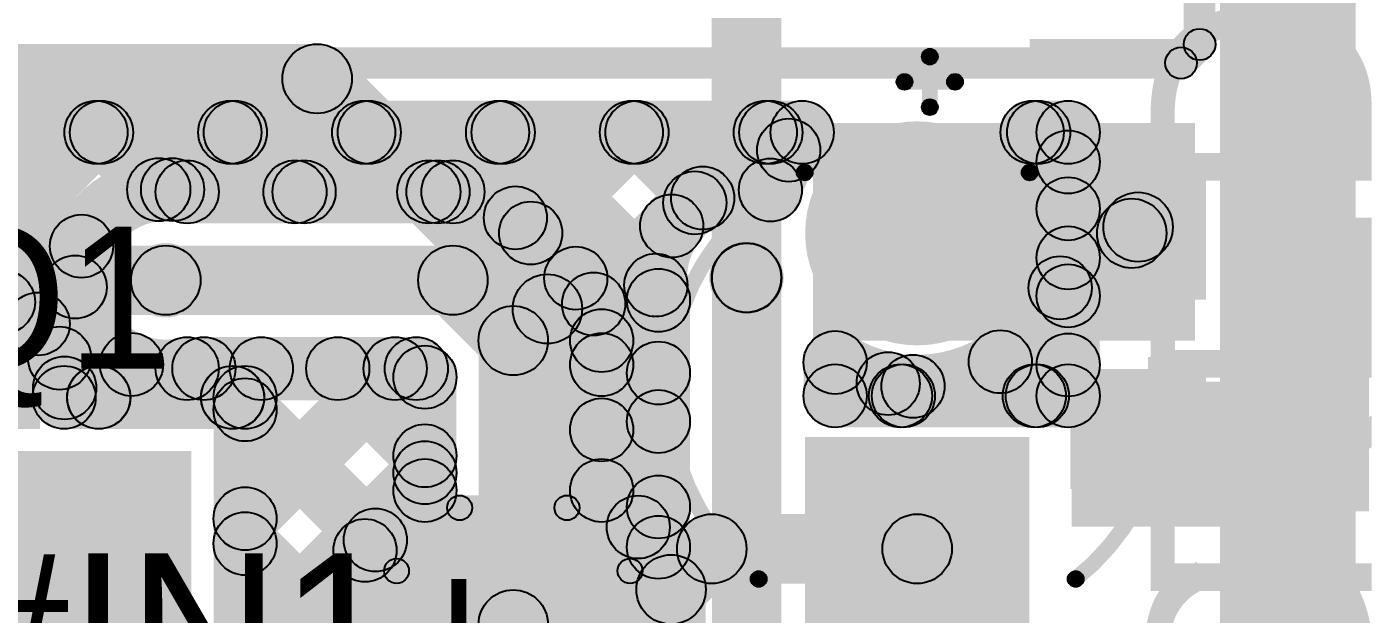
# Model space of a CAD drawing. Header units: millimetres. Extents: x 1.65 to 3.65, y 2.62 to 4.07.
# Drawn here: x 3.2229 to 3.6492, y 3.5163 to 3.7024 of the extents above; entities that cross this region are included whole.
import ezdxf

# ---------------------------------------------------------------- set-up
doc = ezdxf.new("R2010")
doc.units = ezdxf.units.MM
doc.header["$MEASUREMENT"] = 0
for name, color, linetype in [('BottomLayer', 5, 'Continuous'), ('BottomPaste', 16, 'Continuous'), ('BottomSolder', 6, 'Continuous'), ('PadHoleLayer', 156, 'Continuous'), ('TopLayer', 1, 'Continuous'), ('TopOverlay', 2, 'Continuous'), ('TopPaste', 8, 'Continuous'), ('TopSolder', 216, 'Continuous'), ('ViaHoleLayer', 16, 'Continuous')]:
    doc.layers.add(name, color=color, linetype=linetype)

# ---------------------------------------------------------------- blocks, each defined once
blk = doc.blocks.new('RES_0603_B_20')
at = {"layer": 'BottomLayer'}
for points in [[(-0.045, -0.0175), (-0.045, 0.0175), (-0.015, 0.0175), (-0.015, -0.0175)], [(0.015, -0.0175), (0.015, 0.0175), (0.045, 0.0175), (0.045, -0.0175)]]:
    blk.add_hatch(color=5, dxfattribs=at).paths.add_polyline_path(points)
at = {"layer": 'BottomPaste'}
for points in [[(-0.045, -0.0175), (-0.045, 0.0175), (-0.015, 0.0175), (-0.015, -0.0175)], [(0.015, -0.0175), (0.015, 0.0175), (0.045, 0.0175), (0.045, -0.0175)]]:
    blk.add_hatch(color=16, dxfattribs=at).paths.add_polyline_path(points)
at = {"layer": 'BottomSolder'}
for points in [[(-0.049, -0.0215), (-0.049, 0.0215), (-0.011, 0.0215), (-0.011, -0.0215)], [(0.011, -0.0215), (0.011, 0.0215), (0.049, 0.0215), (0.049, -0.0215)]]:
    blk.add_hatch(color=6, dxfattribs=at).paths.add_polyline_path(points)
blk = doc.blocks.new('T_______H____LED_27')
at = {"layer": 'BottomLayer'}
blk.add_hatch(color=5, dxfattribs=at).paths.add_polyline_path([(-0.0815, 0.0315), (-0.0185, 0.0315), (-0.0185, -0.0315), (-0.0815, -0.0315)])
h = blk.add_hatch(color=5, dxfattribs=at)
edge = h.paths.add_edge_path()
edge.add_arc((0.05, 0), 0.0315, 0, 360)
at = {"layer": 'BottomSolder'}
blk.add_hatch(color=6, dxfattribs=at).paths.add_polyline_path([(-0.0855, 0.0355), (-0.0145, 0.0355), (-0.0145, -0.0355), (-0.0855, -0.0355)])
h = blk.add_hatch(color=6, dxfattribs=at)
edge = h.paths.add_edge_path()
edge.add_arc((0.05, 0), 0.0355, 0, 360)
at = {"layer": 'PadHoleLayer'}
h = blk.add_hatch(color=156, dxfattribs=at)
edge = h.paths.add_edge_path()
edge.add_arc((-0.05, 0), 0.01772, 0, 360)
h = blk.add_hatch(color=156, dxfattribs=at)
edge = h.paths.add_edge_path()
edge.add_arc((0.05, 0), 0.01772, 0, 360)
at = {"layer": 'TopLayer'}
blk.add_hatch(color=1, dxfattribs=at).paths.add_polyline_path([(-0.0815, 0.0315), (-0.0185, 0.0315), (-0.0185, -0.0315), (-0.0815, -0.0315)])
h = blk.add_hatch(color=1, dxfattribs=at)
edge = h.paths.add_edge_path()
edge.add_arc((0.05, 0), 0.0315, 0, 360)
at = {"layer": 'TopOverlay'}
h = blk.add_hatch(color=2, dxfattribs=at)
edge = h.paths.add_edge_path()
edge.add_arc((-0.05954, 0.05023), 0.0025, 0, 360)
h = blk.add_hatch(color=2, dxfattribs=at)
edge = h.paths.add_edge_path()
edge.add_arc((0.06927, 0.03565), 0.0025, 0, 360)
h = blk.add_hatch(color=2, dxfattribs=at)
edge = h.paths.add_edge_path()
edge.add_arc((0.098, 0.004), 0.0025, 0, 360)
for points in [[(0.0955, 0.004), (0.1005, 0.004), (0.1005, -0.012), (0.0955, -0.012)], [(-0.106, -0.0065), (-0.106, -0.0015), (-0.09, -0.0015), (-0.09, -0.0065)], [(0.09, -0.0065), (0.09, -0.0015), (0.106, -0.0015), (0.106, -0.0065)]]:
    blk.add_hatch(color=2, dxfattribs=at).paths.add_polyline_path(points)
h = blk.add_hatch(color=2, dxfattribs=at)
edge = h.paths.add_edge_path()
edge.add_arc((-0.106, -0.004), 0.0025, 0, 360)
h = blk.add_hatch(color=2, dxfattribs=at)
edge = h.paths.add_edge_path()
edge.add_arc((-0.09, -0.004), 0.0025, 0, 360)
h = blk.add_hatch(color=2, dxfattribs=at)
edge = h.paths.add_edge_path()
edge.add_arc((0.09, -0.004), 0.0025, 0, 360)
h = blk.add_hatch(color=2, dxfattribs=at)
edge = h.paths.add_edge_path()
edge.add_arc((0.106, -0.004), 0.0025, 0, 360)
h = blk.add_hatch(color=2, dxfattribs=at)
edge = h.paths.add_edge_path()
edge.add_arc((0.098, -0.012), 0.0025, 0, 360)
h = blk.add_hatch(color=2, dxfattribs=at)
edge = h.paths.add_edge_path()
edge.add_arc((0.06927, -0.03565), 0.0025, 0, 360)
h = blk.add_hatch(color=2, dxfattribs=at)
edge = h.paths.add_edge_path()
edge.add_arc((-0.05954, -0.05023), 0.0025, 0, 360)
at = {"layer": 'TopSolder'}
blk.add_hatch(color=216, dxfattribs=at).paths.add_polyline_path([(-0.0855, 0.0355), (-0.0145, 0.0355), (-0.0145, -0.0355), (-0.0855, -0.0355)])
h = blk.add_hatch(color=216, dxfattribs=at)
edge = h.paths.add_edge_path()
edge.add_arc((0.05, 0), 0.0355, 0, 360)
at = {"layer": 'TopOverlay', "const_width": 0.005}
for points in [[(-0.05954, 0.05023, -0.552963), (0.06927, 0.03565)], [(0.06927, -0.03565, -0.552963), (-0.05954, -0.05023)]]:
    blk.add_lwpolyline(points, format="xyb", dxfattribs=at)
at = {"layer": 'TopOverlay'}
for centre in [(-0.05954, 0.05023), (0.06927, 0.03565), (0.098, 0.004), (-0.106, -0.004), (-0.09, -0.004), (0.09, -0.004), (0.106, -0.004), (0.098, -0.012), (0.06927, -0.03565), (-0.05954, -0.05023)]:
    blk.add_circle(centre, 0.0025, dxfattribs=at)
blk = doc.blocks.new('TEST_POINT_55')
at = {"layer": 'TopLayer'}
blk.add_hatch(color=1, dxfattribs=at).paths.add_polyline_path([(0.015, 0.03), (-0.015, 0.03), (-0.03, 0.015), (-0.03, -0.015), (-0.015, -0.03), (0.015, -0.03), (0.03, -0.015), (0.03, 0.015)])
at = {"layer": 'TopOverlay'}
for points in [[(-0.03422, 0.01422), (-0.03978, 0.01978), (-0.01978, 0.03978), (-0.01422, 0.03422)], [(0.017, 0.04094), (0.017, 0.03306), (-0.017, 0.03306), (-0.017, 0.04094)], [(0.017, 0.04094), (0.017, 0.03306), (-0.017, 0.03306), (-0.017, 0.04094)], [(0.03978, 0.01978), (0.03422, 0.01422), (0.01422, 0.03422), (0.01978, 0.03978)], [(-0.03306, -0.017), (-0.04094, -0.017), (-0.04094, 0.017), (-0.03306, 0.017)], [(0.04094, -0.017), (0.03306, -0.017), (0.03306, 0.017), (0.04094, 0.017)], [(-0.01422, -0.03422), (-0.01978, -0.03978), (-0.03978, -0.01978), (-0.03422, -0.01422)], [(0.01978, -0.03978), (0.01422, -0.03422), (0.03422, -0.01422), (0.03978, -0.01978)], [(0.017, -0.03306), (0.017, -0.04094), (-0.017, -0.04094), (-0.017, -0.03306)], [(0.017, -0.03306), (0.017, -0.04094), (-0.017, -0.04094), (-0.017, -0.03306)]]:
    blk.add_hatch(color=2, dxfattribs=at).paths.add_polyline_path(points)
h = blk.add_hatch(color=2, dxfattribs=at)
edge = h.paths.add_edge_path()
edge.add_arc((-0.017, 0.037), 0.00394, 0, 360)
h = blk.add_hatch(color=2, dxfattribs=at)
edge = h.paths.add_edge_path()
edge.add_arc((-0.017, 0.037), 0.00394, 0, 360)
h = blk.add_hatch(color=2, dxfattribs=at)
edge = h.paths.add_edge_path()
edge.add_arc((-0.017, 0.037), 0.00394, 0, 360)
h = blk.add_hatch(color=2, dxfattribs=at)
edge = h.paths.add_edge_path()
edge.add_arc((0.017, 0.037), 0.00394, 0, 360)
h = blk.add_hatch(color=2, dxfattribs=at)
edge = h.paths.add_edge_path()
edge.add_arc((0.017, 0.037), 0.00394, 0, 360)
h = blk.add_hatch(color=2, dxfattribs=at)
edge = h.paths.add_edge_path()
edge.add_arc((0.017, 0.037), 0.00394, 0, 360)
h = blk.add_hatch(color=2, dxfattribs=at)
edge = h.paths.add_edge_path()
edge.add_arc((-0.037, 0.017), 0.00394, 0, 360)
h = blk.add_hatch(color=2, dxfattribs=at)
edge = h.paths.add_edge_path()
edge.add_arc((-0.037, 0.017), 0.00394, 0, 360)
h = blk.add_hatch(color=2, dxfattribs=at)
edge = h.paths.add_edge_path()
edge.add_arc((0.037, 0.017), 0.00394, 0, 360)
h = blk.add_hatch(color=2, dxfattribs=at)
edge = h.paths.add_edge_path()
edge.add_arc((0.037, 0.017), 0.00394, 0, 360)
h = blk.add_hatch(color=2, dxfattribs=at)
edge = h.paths.add_edge_path()
edge.add_arc((-0.037, -0.017), 0.00394, 0, 360)
h = blk.add_hatch(color=2, dxfattribs=at)
edge = h.paths.add_edge_path()
edge.add_arc((-0.037, -0.017), 0.00394, 0, 360)
h = blk.add_hatch(color=2, dxfattribs=at)
edge = h.paths.add_edge_path()
edge.add_arc((0.037, -0.017), 0.00394, 0, 360)
h = blk.add_hatch(color=2, dxfattribs=at)
edge = h.paths.add_edge_path()
edge.add_arc((0.037, -0.017), 0.00394, 0, 360)
h = blk.add_hatch(color=2, dxfattribs=at)
edge = h.paths.add_edge_path()
edge.add_arc((-0.017, -0.037), 0.00394, 0, 360)
h = blk.add_hatch(color=2, dxfattribs=at)
edge = h.paths.add_edge_path()
edge.add_arc((-0.017, -0.037), 0.00394, 0, 360)
h = blk.add_hatch(color=2, dxfattribs=at)
edge = h.paths.add_edge_path()
edge.add_arc((-0.017, -0.037), 0.00394, 0, 360)
h = blk.add_hatch(color=2, dxfattribs=at)
edge = h.paths.add_edge_path()
edge.add_arc((0.017, -0.037), 0.00394, 0, 360)
h = blk.add_hatch(color=2, dxfattribs=at)
edge = h.paths.add_edge_path()
edge.add_arc((0.017, -0.037), 0.00394, 0, 360)
h = blk.add_hatch(color=2, dxfattribs=at)
edge = h.paths.add_edge_path()
edge.add_arc((0.017, -0.037), 0.00394, 0, 360)
at = {"layer": 'TopPaste'}
blk.add_hatch(color=8, dxfattribs=at).paths.add_polyline_path([(0.015, 0.03), (-0.015, 0.03), (-0.03, 0.015), (-0.03, -0.015), (-0.015, -0.03), (0.015, -0.03), (0.03, -0.015), (0.03, 0.015)])
at = {"layer": 'TopSolder'}
blk.add_hatch(color=216, dxfattribs=at).paths.add_polyline_path([(0.017, 0.034), (-0.017, 0.034), (-0.034, 0.017), (-0.034, -0.017), (-0.017, -0.034), (0.017, -0.034), (0.034, -0.017), (0.034, 0.017)])
at = {"layer": 'TopOverlay'}
for centre in [(-0.017, 0.037), (-0.017, 0.037), (-0.017, 0.037), (0.017, 0.037), (0.017, 0.037), (0.017, 0.037), (-0.037, 0.017), (-0.037, 0.017), (0.037, 0.017), (0.037, 0.017), (-0.037, -0.017), (-0.037, -0.017), (0.037, -0.017), (0.037, -0.017), (-0.017, -0.037), (-0.017, -0.037), (-0.017, -0.037), (0.017, -0.037), (0.017, -0.037), (0.017, -0.037)]:
    blk.add_circle(centre, 0.00394, dxfattribs=at)

msp = doc.modelspace()

# ---------------------------------------------------------------- hatches: boundary and pattern name
at = {"layer": 'BottomLayer'}
for points in [[(3.4619, 3.62296), (3.4399, 3.62296), (3.4399, 3.9641), (3.4619, 3.9641)], [(3.601, 3.002), (3.644, 3.002), (3.644, 3.812), (3.601, 3.812)], [(3.113, 3.675), (3.113, 3.697), (3.31484, 3.697), (3.31484, 3.675)], [(3.30706, 3.67822), (3.32262, 3.69378), (3.39559, 3.62081), (3.38003, 3.60525)], [(3.472, 3.603), (3.593, 3.603), (3.593, 3.672), (3.472, 3.672)], [(3.58078, 3.62922), (3.56522, 3.64478), (3.56722, 3.64678), (3.58278, 3.63122)], [(3.13287, 3.61112), (3.13287, 3.63313), (3.26688, 3.63313), (3.26688, 3.61112)], [(3.39881, 3.35081), (3.37681, 3.35081), (3.37681, 3.61303), (3.39881, 3.61303)], [(2.9738, 3.575), (3.227, 3.575), (3.227, 3.604), (2.9738, 3.604)], [(3.554, 3.544), (3.614, 3.544), (3.614, 3.59), (3.554, 3.59)], [(3.0783, 3.5304), (3.275, 3.5304), (3.275, 3.568), (3.0783, 3.568)], [(3.43989, 3.526), (3.43989, 3.548), (3.505, 3.548), (3.505, 3.526)], [(3.43478, 3.51633), (3.41922, 3.53189), (3.43211, 3.54478), (3.44767, 3.52922)], [(3.438, 3.278), (3.416, 3.278), (3.416, 3.52411), (3.438, 3.52411)]]:
    msp.add_hatch(color=5, dxfattribs=at).paths.add_polyline_path(points)
h = msp.add_hatch(color=5, dxfattribs=at)
edge = h.paths.add_edge_path()
edge.add_arc((3.31484, 3.686), 0.011, 0, 360)
h = msp.add_hatch(color=5, dxfattribs=at)
edge = h.paths.add_edge_path()
edge.add_arc((3.31484, 3.686), 0.011, 0, 360)
h = msp.add_hatch(color=5, dxfattribs=at)
edge = h.paths.add_edge_path()
edge.add_arc((3.575, 3.639), 0.011, 0, 360)
h = msp.add_hatch(color=5, dxfattribs=at)
edge = h.paths.add_edge_path()
edge.add_arc((3.573, 3.637), 0.011, 0, 360)
h = msp.add_hatch(color=5, dxfattribs=at)
edge = h.paths.add_edge_path()
edge.add_arc((3.26688, 3.62213), 0.01181, 0, 360)
h = msp.add_hatch(color=5, dxfattribs=at)
edge = h.paths.add_edge_path()
edge.add_arc((3.26688, 3.62213), 0.011, 0, 360)
h = msp.add_hatch(color=5, dxfattribs=at)
edge = h.paths.add_edge_path()
edge.add_arc((3.4509, 3.62296), 0.01181, 0, 360)
h = msp.add_hatch(color=5, dxfattribs=at)
edge = h.paths.add_edge_path()
edge.add_arc((3.4509, 3.62296), 0.011, 0, 360)
h = msp.add_hatch(color=5, dxfattribs=at)
edge = h.paths.add_edge_path()
edge.add_arc((3.38781, 3.61303), 0.011, 0, 360)
h = msp.add_hatch(color=5, dxfattribs=at)
edge = h.paths.add_edge_path()
edge.add_arc((3.38781, 3.61303), 0.011, 0, 360)
h = msp.add_hatch(color=5, dxfattribs=at)
edge = h.paths.add_edge_path()
edge.add_arc((3.254, 3.556), 0.01181, 0, 360)
h = msp.add_hatch(color=5, dxfattribs=at)
edge = h.paths.add_edge_path()
edge.add_arc((3.43989, 3.537), 0.011, 0, 360)
h = msp.add_hatch(color=5, dxfattribs=at)
edge = h.paths.add_edge_path()
edge.add_arc((3.43989, 3.537), 0.011, 0, 360)
h = msp.add_hatch(color=5, dxfattribs=at)
edge = h.paths.add_edge_path()
edge.add_arc((3.505, 3.537), 0.011, 0, 360)
h = msp.add_hatch(color=5, dxfattribs=at)
edge = h.paths.add_edge_path()
edge.add_arc((3.427, 3.52411), 0.011, 0, 360)
h = msp.add_hatch(color=5, dxfattribs=at)
edge = h.paths.add_edge_path()
edge.add_arc((3.427, 3.52411), 0.011, 0, 360)
at = {"layer": 'TopLayer'}
for points in [[(3.5995, 3.69686), (3.5895, 3.69686), (3.5895, 3.756), (3.5995, 3.756)], [(3.59218, 3.68746), (3.58511, 3.69454), (3.59096, 3.70039), (3.59804, 3.69332)], [(3.14986, 3.686), (3.14986, 3.696), (3.58864, 3.696), (3.58864, 3.686)], [(3.16887, 3.659), (3.16887, 3.679), (3.46856, 3.679), (3.46856, 3.659)], [(3.20555, 3.61568), (3.19141, 3.62982), (3.23766, 3.67607), (3.25181, 3.66193)], [(3.19701, 3.66193), (3.21115, 3.67607), (3.24723, 3.63999), (3.23309, 3.62585)], [(3.23943, 3.66193), (3.25358, 3.67607), (3.27172, 3.65792), (3.25758, 3.64378)], [(3.27609, 3.64379), (3.26195, 3.65793), (3.28009, 3.67607), (3.29423, 3.66193)], [(3.28186, 3.66193), (3.296, 3.67607), (3.31488, 3.6572), (3.30073, 3.64305)], [(3.31778, 3.64305), (3.30364, 3.6572), (3.32252, 3.67607), (3.33666, 3.66193)], [(3.32429, 3.66193), (3.33843, 3.67607), (3.3573, 3.6572), (3.34316, 3.64305)], [(3.36021, 3.64305), (3.34607, 3.6572), (3.36494, 3.67607), (3.37909, 3.66193)], [(3.36671, 3.66193), (3.38085, 3.67607), (3.42926, 3.62767), (3.41512, 3.61352)], [(3.38959, 3.63001), (3.37545, 3.64415), (3.40737, 3.67607), (3.42151, 3.66193)], [(3.40914, 3.66193), (3.42328, 3.67607), (3.44408, 3.65527), (3.42994, 3.64113)], [(3.44161, 3.6396), (3.42746, 3.65374), (3.4498, 3.67607), (3.46394, 3.66193)], [(3.45157, 3.66193), (3.46571, 3.67607), (3.47136, 3.67042), (3.45722, 3.65628)], [(3.53642, 3.66193), (3.55056, 3.67607), (3.55994, 3.66669), (3.5458, 3.65255)], [(3.54144, 3.659), (3.54144, 3.679), (3.55287, 3.679), (3.55287, 3.659)], [(3.56287, 3.64478), (3.54287, 3.64478), (3.54287, 3.669), (3.56287, 3.669)], [(3.27366, 3.64012), (3.27366, 3.66012), (3.35787, 3.66012), (3.35787, 3.64012)], [(3.3706, 3.63485), (3.38475, 3.649), (3.40387, 3.62987), (3.38973, 3.61573)], [(3.40955, 3.60754), (3.39541, 3.62168), (3.42012, 3.6464), (3.43426, 3.63225)], [(3.26688, 3.61112), (3.26688, 3.63313), (3.35787, 3.63313), (3.35787, 3.61112)], [(3.3501, 3.61435), (3.36565, 3.6299), (3.38478, 3.61078), (3.36922, 3.59522)], [(3.44313, 3.61518), (3.45868, 3.63074), (3.45878, 3.63064), (3.44322, 3.61508)], [(3.56287, 3.5855), (3.54287, 3.5855), (3.54287, 3.62922), (3.56287, 3.62922)], [(3.23352, 3.60122), (3.21938, 3.61536), (3.23107, 3.62705), (3.24521, 3.61291)], [(3.54325, 3.61267), (3.55739, 3.62681), (3.55994, 3.62427), (3.5458, 3.61012)], [(3.462, 3.436), (3.44, 3.436), (3.44, 3.62286), (3.462, 3.62286)], [(3.433, 3.5375), (3.413, 3.5375), (3.413, 3.61578), (3.433, 3.61578)], [(3.22615, 3.59035), (3.2403, 3.6045), (3.25272, 3.59207), (3.23858, 3.57793)], [(3.25266, 3.57793), (3.23852, 3.59207), (3.24895, 3.60251), (3.2631, 3.58836)], [(3.27366, 3.58412), (3.27366, 3.60412), (3.34628, 3.60412), (3.34628, 3.58412)], [(3.388, 3.513), (3.366, 3.513), (3.366, 3.603), (3.388, 3.603)], [(3.415, 3.5555), (3.395, 3.5555), (3.395, 3.603), (3.415, 3.603)], [(3.39793, 3.58829), (3.41207, 3.60243), (3.43007, 3.58443), (3.41593, 3.57029)], [(3.52428, 3.58922), (3.53842, 3.60336), (3.54921, 3.59257), (3.53507, 3.57843)], [(3.55014, 3.57843), (3.536, 3.59257), (3.5458, 3.60237), (3.55994, 3.58822)], [(3.27188, 3.58705), (3.28602, 3.6012), (3.29515, 3.59207), (3.28101, 3.57793)], [(3.29509, 3.57793), (3.28094, 3.59207), (3.29007, 3.6012), (3.30421, 3.58705)], [(3.29907, 3.53949), (3.28493, 3.55363), (3.3325, 3.6012), (3.34664, 3.58705)], [(3.31431, 3.58705), (3.32845, 3.6012), (3.35607, 3.57358), (3.34193, 3.55943)], [(3.33921, 3.58705), (3.35335, 3.6012), (3.35607, 3.59847), (3.34193, 3.58433)], [(3.41207, 3.56763), (3.39793, 3.58178), (3.41593, 3.59978), (3.43007, 3.58563)], [(3.23465, 3.575), (3.23465, 3.595), (3.292, 3.595), (3.292, 3.575)], [(3.489, 3.5855), (3.469, 3.5855), (3.469, 3.59606), (3.489, 3.59606)], [(3.479, 3.5755), (3.479, 3.5955), (3.55287, 3.5955), (3.55287, 3.5755)], [(3.48876, 3.58231), (3.5029, 3.59645), (3.50678, 3.59257), (3.49264, 3.57843)], [(3.50771, 3.57843), (3.49357, 3.59257), (3.4966, 3.59559), (3.51074, 3.58145)], [(3.28101, 3.57793), (3.29515, 3.59207), (3.29907, 3.58815), (3.28493, 3.57401)], [(3.359, 3.5555), (3.339, 3.5555), (3.339, 3.5914), (3.359, 3.5914)], [(3.28493, 3.57401), (3.29907, 3.58815), (3.34036, 3.54686), (3.32622, 3.53272)], [(3.302, 3.466), (3.282, 3.466), (3.282, 3.585), (3.302, 3.585)], [(3.1221, 3.483), (3.275, 3.483), (3.275, 3.568), (3.1221, 3.568)], [(3.29907, 3.49706), (3.28493, 3.5112), (3.34193, 3.5682), (3.35607, 3.55406)], [(3.33707, 3.52943), (3.32293, 3.54357), (3.34193, 3.56257), (3.35607, 3.54843)], [(3.39793, 3.54843), (3.41207, 3.56257), (3.43007, 3.54457), (3.41593, 3.53043)], [(3.42368, 3.53682), (3.40954, 3.55096), (3.41593, 3.55735), (3.43007, 3.54321)], [(3.28493, 3.53158), (3.29907, 3.54572), (3.33707, 3.50772), (3.32293, 3.49358)], [(3.34, 3.4895), (3.32, 3.4895), (3.32, 3.5365), (3.34, 3.5365)]]:
    msp.add_hatch(color=1, dxfattribs=at).paths.add_polyline_path(points)
h = msp.add_hatch(color=1, dxfattribs=at)
edge = h.paths.add_edge_path()
edge.add_arc((3.5945, 3.69686), 0.005, 0, 360)
h = msp.add_hatch(color=1, dxfattribs=at)
edge = h.paths.add_edge_path()
edge.add_arc((3.5945, 3.69686), 0.005, 0, 360)
h = msp.add_hatch(color=1, dxfattribs=at)
edge = h.paths.add_edge_path()
edge.add_arc((3.58864, 3.691), 0.005, 0, 360)
h = msp.add_hatch(color=1, dxfattribs=at)
edge = h.paths.add_edge_path()
edge.add_arc((3.58864, 3.691), 0.005, 0, 360)
h = msp.add_hatch(color=1, dxfattribs=at)
edge = h.paths.add_edge_path()
edge.add_arc((3.24474, 3.669), 0.01, 0, 360)
h = msp.add_hatch(color=1, dxfattribs=at)
edge = h.paths.add_edge_path()
edge.add_arc((3.2465, 3.669), 0.01, 0, 360)
h = msp.add_hatch(color=1, dxfattribs=at)
edge = h.paths.add_edge_path()
edge.add_arc((3.28716, 3.669), 0.01, 0, 360)
h = msp.add_hatch(color=1, dxfattribs=at)
edge = h.paths.add_edge_path()
edge.add_arc((3.28893, 3.669), 0.01, 0, 360)
h = msp.add_hatch(color=1, dxfattribs=at)
edge = h.paths.add_edge_path()
edge.add_arc((3.32959, 3.669), 0.01, 0, 360)
h = msp.add_hatch(color=1, dxfattribs=at)
edge = h.paths.add_edge_path()
edge.add_arc((3.33136, 3.669), 0.01, 0, 360)
h = msp.add_hatch(color=1, dxfattribs=at)
edge = h.paths.add_edge_path()
edge.add_arc((3.37202, 3.669), 0.01, 0, 360)
h = msp.add_hatch(color=1, dxfattribs=at)
edge = h.paths.add_edge_path()
edge.add_arc((3.37378, 3.669), 0.01, 0, 360)
h = msp.add_hatch(color=1, dxfattribs=at)
edge = h.paths.add_edge_path()
edge.add_arc((3.41444, 3.669), 0.01, 0, 360)
h = msp.add_hatch(color=1, dxfattribs=at)
edge = h.paths.add_edge_path()
edge.add_arc((3.41621, 3.669), 0.01, 0, 360)
h = msp.add_hatch(color=1, dxfattribs=at)
edge = h.paths.add_edge_path()
edge.add_arc((3.45687, 3.669), 0.01, 0, 360)
h = msp.add_hatch(color=1, dxfattribs=at)
edge = h.paths.add_edge_path()
edge.add_arc((3.45864, 3.669), 0.01, 0, 360)
h = msp.add_hatch(color=1, dxfattribs=at)
edge = h.paths.add_edge_path()
edge.add_arc((3.46856, 3.669), 0.01, 0, 360)
h = msp.add_hatch(color=1, dxfattribs=at)
edge = h.paths.add_edge_path()
edge.add_arc((3.46856, 3.669), 0.01, 0, 360)
h = msp.add_hatch(color=1, dxfattribs=at)
edge = h.paths.add_edge_path()
edge.add_arc((3.54144, 3.669), 0.01, 0, 360)
h = msp.add_hatch(color=1, dxfattribs=at)
edge = h.paths.add_edge_path()
edge.add_arc((3.54144, 3.669), 0.01, 0, 360)
h = msp.add_hatch(color=1, dxfattribs=at)
edge = h.paths.add_edge_path()
edge.add_arc((3.54349, 3.669), 0.01, 0, 360)
h = msp.add_hatch(color=1, dxfattribs=at)
edge = h.paths.add_edge_path()
edge.add_arc((3.55287, 3.669), 0.01, 0, 360)
h = msp.add_hatch(color=1, dxfattribs=at)
edge = h.paths.add_edge_path()
edge.add_arc((3.55287, 3.669), 0.01, 0, 360)
h = msp.add_hatch(color=1, dxfattribs=at)
edge = h.paths.add_edge_path()
edge.add_arc((3.46429, 3.66335), 0.01, 0, 360)
h = msp.add_hatch(color=1, dxfattribs=at)
edge = h.paths.add_edge_path()
edge.add_arc((3.55287, 3.65962), 0.01, 0, 360)
h = msp.add_hatch(color=1, dxfattribs=at)
edge = h.paths.add_edge_path()
edge.add_arc((3.26465, 3.65085), 0.01, 0, 360)
h = msp.add_hatch(color=1, dxfattribs=at)
edge = h.paths.add_edge_path()
edge.add_arc((3.26902, 3.65086), 0.01, 0, 360)
h = msp.add_hatch(color=1, dxfattribs=at)
edge = h.paths.add_edge_path()
edge.add_arc((3.27366, 3.65013), 0.01, 0, 360)
h = msp.add_hatch(color=1, dxfattribs=at)
edge = h.paths.add_edge_path()
edge.add_arc((3.27366, 3.65013), 0.01, 0, 360)
h = msp.add_hatch(color=1, dxfattribs=at)
edge = h.paths.add_edge_path()
edge.add_arc((3.30781, 3.65013), 0.01, 0, 360)
h = msp.add_hatch(color=1, dxfattribs=at)
edge = h.paths.add_edge_path()
edge.add_arc((3.31071, 3.65013), 0.01, 0, 360)
h = msp.add_hatch(color=1, dxfattribs=at)
edge = h.paths.add_edge_path()
edge.add_arc((3.35023, 3.65013), 0.01, 0, 360)
h = msp.add_hatch(color=1, dxfattribs=at)
edge = h.paths.add_edge_path()
edge.add_arc((3.35314, 3.65013), 0.01, 0, 360)
h = msp.add_hatch(color=1, dxfattribs=at)
edge = h.paths.add_edge_path()
edge.add_arc((3.35787, 3.65013), 0.01, 0, 360)
h = msp.add_hatch(color=1, dxfattribs=at)
edge = h.paths.add_edge_path()
edge.add_arc((3.35787, 3.65013), 0.01, 0, 360)
h = msp.add_hatch(color=1, dxfattribs=at)
edge = h.paths.add_edge_path()
edge.add_arc((3.35787, 3.65013), 0.01, 0, 360)
h = msp.add_hatch(color=1, dxfattribs=at)
edge = h.paths.add_edge_path()
edge.add_arc((3.43701, 3.6482), 0.01, 0, 360)
h = msp.add_hatch(color=1, dxfattribs=at)
edge = h.paths.add_edge_path()
edge.add_arc((3.45849, 3.65075), 0.01, 0, 360)
h = msp.add_hatch(color=1, dxfattribs=at)
edge = h.paths.add_edge_path()
edge.add_arc((3.45849, 3.65075), 0.01, 0, 360)
h = msp.add_hatch(color=1, dxfattribs=at)
edge = h.paths.add_edge_path()
edge.add_arc((3.43453, 3.64667), 0.01, 0, 360)
h = msp.add_hatch(color=1, dxfattribs=at)
edge = h.paths.add_edge_path()
edge.add_arc((3.55287, 3.64478), 0.01, 0, 360)
h = msp.add_hatch(color=1, dxfattribs=at)
edge = h.paths.add_edge_path()
edge.add_arc((3.55287, 3.64478), 0.01, 0, 360)
h = msp.add_hatch(color=1, dxfattribs=at)
edge = h.paths.add_edge_path()
edge.add_arc((3.37767, 3.64192), 0.01, 0, 360)
h = msp.add_hatch(color=1, dxfattribs=at)
edge = h.paths.add_edge_path()
edge.add_arc((3.37767, 3.64192), 0.01, 0, 360)
h = msp.add_hatch(color=1, dxfattribs=at)
edge = h.paths.add_edge_path()
edge.add_arc((3.37767, 3.64192), 0.01, 0, 360)
h = msp.add_hatch(color=1, dxfattribs=at)
edge = h.paths.add_edge_path()
edge.add_arc((3.42719, 3.63933), 0.01, 0, 360)
h = msp.add_hatch(color=1, dxfattribs=at)
edge = h.paths.add_edge_path()
edge.add_arc((3.38252, 3.63708), 0.01, 0, 360)
h = msp.add_hatch(color=1, dxfattribs=at)
edge = h.paths.add_edge_path()
edge.add_arc((3.24016, 3.63292), 0.01, 0, 360)
h = msp.add_hatch(color=1, dxfattribs=at)
edge = h.paths.add_edge_path()
edge.add_arc((3.55287, 3.62922), 0.01, 0, 360)
h = msp.add_hatch(color=1, dxfattribs=at)
edge = h.paths.add_edge_path()
edge.add_arc((3.55287, 3.62922), 0.01, 0, 360)
h = msp.add_hatch(color=1, dxfattribs=at)
edge = h.paths.add_edge_path()
edge.add_arc((3.26688, 3.62213), 0.01181, 0, 360)
h = msp.add_hatch(color=1, dxfattribs=at)
edge = h.paths.add_edge_path()
edge.add_arc((3.26688, 3.62213), 0.011, 0, 360)
h = msp.add_hatch(color=1, dxfattribs=at)
edge = h.paths.add_edge_path()
edge.add_arc((3.35787, 3.62213), 0.011, 0, 360)
h = msp.add_hatch(color=1, dxfattribs=at)
edge = h.paths.add_edge_path()
edge.add_arc((3.35787, 3.62213), 0.011, 0, 360)
h = msp.add_hatch(color=1, dxfattribs=at)
edge = h.paths.add_edge_path()
edge.add_arc((3.3968, 3.6228), 0.01, 0, 360)
h = msp.add_hatch(color=1, dxfattribs=at)
edge = h.paths.add_edge_path()
edge.add_arc((3.3968, 3.6228), 0.01, 0, 360)
h = msp.add_hatch(color=1, dxfattribs=at)
edge = h.paths.add_edge_path()
edge.add_arc((3.3968, 3.6228), 0.01, 0, 360)
h = msp.add_hatch(color=1, dxfattribs=at)
edge = h.paths.add_edge_path()
edge.add_arc((3.4509, 3.62296), 0.01181, 0, 360)
h = msp.add_hatch(color=1, dxfattribs=at)
edge = h.paths.add_edge_path()
edge.add_arc((3.4509, 3.62296), 0.011, 0, 360)
h = msp.add_hatch(color=1, dxfattribs=at)
edge = h.paths.add_edge_path()
edge.add_arc((3.451, 3.62286), 0.011, 0, 360)
h = msp.add_hatch(color=1, dxfattribs=at)
edge = h.paths.add_edge_path()
edge.add_arc((3.451, 3.62286), 0.011, 0, 360)
h = msp.add_hatch(color=1, dxfattribs=at)
edge = h.paths.add_edge_path()
edge.add_arc((3.23814, 3.61998), 0.01, 0, 360)
h = msp.add_hatch(color=1, dxfattribs=at)
edge = h.paths.add_edge_path()
edge.add_arc((3.42219, 3.62059), 0.01, 0, 360)
h = msp.add_hatch(color=1, dxfattribs=at)
edge = h.paths.add_edge_path()
edge.add_arc((3.55032, 3.61974), 0.01, 0, 360)
h = msp.add_hatch(color=1, dxfattribs=at)
edge = h.paths.add_edge_path()
edge.add_arc((3.21543, 3.61523), 0.01, 0, 360)
h = msp.add_hatch(color=1, dxfattribs=at)
edge = h.paths.add_edge_path()
edge.add_arc((3.40248, 3.61461), 0.01, 0, 360)
h = msp.add_hatch(color=1, dxfattribs=at)
edge = h.paths.add_edge_path()
edge.add_arc((3.423, 3.61578), 0.01, 0, 360)
h = msp.add_hatch(color=1, dxfattribs=at)
edge = h.paths.add_edge_path()
edge.add_arc((3.423, 3.61578), 0.01, 0, 360)
h = msp.add_hatch(color=1, dxfattribs=at)
edge = h.paths.add_edge_path()
edge.add_arc((3.55287, 3.61719), 0.01, 0, 360)
h = msp.add_hatch(color=1, dxfattribs=at)
edge = h.paths.add_edge_path()
edge.add_arc((3.22645, 3.60829), 0.01, 0, 360)
h = msp.add_hatch(color=1, dxfattribs=at)
edge = h.paths.add_edge_path()
edge.add_arc((3.377, 3.603), 0.011, 0, 360)
h = msp.add_hatch(color=1, dxfattribs=at)
edge = h.paths.add_edge_path()
edge.add_arc((3.377, 3.603), 0.011, 0, 360)
h = msp.add_hatch(color=1, dxfattribs=at)
edge = h.paths.add_edge_path()
edge.add_arc((3.405, 3.603), 0.01, 0, 360)
h = msp.add_hatch(color=1, dxfattribs=at)
edge = h.paths.add_edge_path()
edge.add_arc((3.405, 3.603), 0.01, 0, 360)
h = msp.add_hatch(color=1, dxfattribs=at)
edge = h.paths.add_edge_path()
edge.add_arc((3.405, 3.603), 0.01, 0, 360)
h = msp.add_hatch(color=1, dxfattribs=at)
edge = h.paths.add_edge_path()
edge.add_arc((3.23323, 3.59743), 0.01, 0, 360)
h = msp.add_hatch(color=1, dxfattribs=at)
edge = h.paths.add_edge_path()
edge.add_arc((3.25602, 3.59544), 0.01, 0, 360)
h = msp.add_hatch(color=1, dxfattribs=at)
edge = h.paths.add_edge_path()
edge.add_arc((3.27366, 3.59413), 0.01, 0, 360)
h = msp.add_hatch(color=1, dxfattribs=at)
edge = h.paths.add_edge_path()
edge.add_arc((3.27366, 3.59413), 0.01, 0, 360)
h = msp.add_hatch(color=1, dxfattribs=at)
edge = h.paths.add_edge_path()
edge.add_arc((3.27895, 3.59413), 0.01, 0, 360)
h = msp.add_hatch(color=1, dxfattribs=at)
edge = h.paths.add_edge_path()
edge.add_arc((3.29714, 3.59413), 0.01, 0, 360)
h = msp.add_hatch(color=1, dxfattribs=at)
edge = h.paths.add_edge_path()
edge.add_arc((3.32138, 3.59413), 0.01, 0, 360)
h = msp.add_hatch(color=1, dxfattribs=at)
edge = h.paths.add_edge_path()
edge.add_arc((3.33957, 3.59413), 0.01, 0, 360)
h = msp.add_hatch(color=1, dxfattribs=at)
edge = h.paths.add_edge_path()
edge.add_arc((3.34628, 3.59413), 0.01, 0, 360)
h = msp.add_hatch(color=1, dxfattribs=at)
edge = h.paths.add_edge_path()
edge.add_arc((3.34628, 3.59413), 0.01, 0, 360)
h = msp.add_hatch(color=1, dxfattribs=at)
edge = h.paths.add_edge_path()
edge.add_arc((3.405, 3.59536), 0.01, 0, 360)
h = msp.add_hatch(color=1, dxfattribs=at)
edge = h.paths.add_edge_path()
edge.add_arc((3.423, 3.59271), 0.01, 0, 360)
h = msp.add_hatch(color=1, dxfattribs=at)
edge = h.paths.add_edge_path()
edge.add_arc((3.479, 3.59606), 0.01, 0, 360)
h = msp.add_hatch(color=1, dxfattribs=at)
edge = h.paths.add_edge_path()
edge.add_arc((3.479, 3.59606), 0.01, 0, 360)
h = msp.add_hatch(color=1, dxfattribs=at)
edge = h.paths.add_edge_path()
edge.add_arc((3.53135, 3.59629), 0.01, 0, 360)
h = msp.add_hatch(color=1, dxfattribs=at)
edge = h.paths.add_edge_path()
edge.add_arc((3.55287, 3.59529), 0.01, 0, 360)
h = msp.add_hatch(color=1, dxfattribs=at)
edge = h.paths.add_edge_path()
edge.add_arc((3.349, 3.5914), 0.01, 0, 360)
h = msp.add_hatch(color=1, dxfattribs=at)
edge = h.paths.add_edge_path()
edge.add_arc((3.349, 3.5914), 0.01, 0, 360)
h = msp.add_hatch(color=1, dxfattribs=at)
edge = h.paths.add_edge_path()
edge.add_arc((3.49583, 3.58938), 0.01, 0, 360)
h = msp.add_hatch(color=1, dxfattribs=at)
edge = h.paths.add_edge_path()
edge.add_arc((3.50367, 3.58852), 0.01, 0, 360)
h = msp.add_hatch(color=1, dxfattribs=at)
edge = h.paths.add_edge_path()
edge.add_arc((3.23465, 3.585), 0.01, 0, 360)
h = msp.add_hatch(color=1, dxfattribs=at)
edge = h.paths.add_edge_path()
edge.add_arc((3.23465, 3.585), 0.01, 0, 360)
h = msp.add_hatch(color=1, dxfattribs=at)
edge = h.paths.add_edge_path()
edge.add_arc((3.23481, 3.588), 0.01, 0, 360)
h = msp.add_hatch(color=1, dxfattribs=at)
edge = h.paths.add_edge_path()
edge.add_arc((3.23481, 3.588), 0.01, 0, 360)
h = msp.add_hatch(color=1, dxfattribs=at)
edge = h.paths.add_edge_path()
edge.add_arc((3.24559, 3.585), 0.01, 0, 360)
h = msp.add_hatch(color=1, dxfattribs=at)
edge = h.paths.add_edge_path()
edge.add_arc((3.24565, 3.585), 0.01, 0, 360)
h = msp.add_hatch(color=1, dxfattribs=at)
edge = h.paths.add_edge_path()
edge.add_arc((3.28802, 3.585), 0.01, 0, 360)
h = msp.add_hatch(color=1, dxfattribs=at)
edge = h.paths.add_edge_path()
edge.add_arc((3.28808, 3.585), 0.01, 0, 360)
h = msp.add_hatch(color=1, dxfattribs=at)
edge = h.paths.add_edge_path()
edge.add_arc((3.28808, 3.585), 0.01, 0, 360)
h = msp.add_hatch(color=1, dxfattribs=at)
edge = h.paths.add_edge_path()
edge.add_arc((3.292, 3.585), 0.01, 0, 360)
h = msp.add_hatch(color=1, dxfattribs=at)
edge = h.paths.add_edge_path()
edge.add_arc((3.292, 3.585), 0.01, 0, 360)
h = msp.add_hatch(color=1, dxfattribs=at)
edge = h.paths.add_edge_path()
edge.add_arc((3.479, 3.5855), 0.01, 0, 360)
h = msp.add_hatch(color=1, dxfattribs=at)
edge = h.paths.add_edge_path()
edge.add_arc((3.479, 3.5855), 0.01, 0, 360)
h = msp.add_hatch(color=1, dxfattribs=at)
edge = h.paths.add_edge_path()
edge.add_arc((3.49971, 3.5855), 0.01, 0, 360)
h = msp.add_hatch(color=1, dxfattribs=at)
edge = h.paths.add_edge_path()
edge.add_arc((3.50064, 3.5855), 0.01, 0, 360)
h = msp.add_hatch(color=1, dxfattribs=at)
edge = h.paths.add_edge_path()
edge.add_arc((3.54214, 3.5855), 0.01, 0, 360)
h = msp.add_hatch(color=1, dxfattribs=at)
edge = h.paths.add_edge_path()
edge.add_arc((3.54307, 3.5855), 0.01, 0, 360)
h = msp.add_hatch(color=1, dxfattribs=at)
edge = h.paths.add_edge_path()
edge.add_arc((3.55287, 3.5855), 0.01, 0, 360)
h = msp.add_hatch(color=1, dxfattribs=at)
edge = h.paths.add_edge_path()
edge.add_arc((3.55287, 3.5855), 0.01, 0, 360)
h = msp.add_hatch(color=1, dxfattribs=at)
edge = h.paths.add_edge_path()
edge.add_arc((3.292, 3.58108), 0.01, 0, 360)
h = msp.add_hatch(color=1, dxfattribs=at)
edge = h.paths.add_edge_path()
edge.add_arc((3.292, 3.58108), 0.01, 0, 360)
h = msp.add_hatch(color=1, dxfattribs=at)
edge = h.paths.add_edge_path()
edge.add_arc((3.423, 3.57736), 0.01, 0, 360)
h = msp.add_hatch(color=1, dxfattribs=at)
edge = h.paths.add_edge_path()
edge.add_arc((3.405, 3.57471), 0.01, 0, 360)
h = msp.add_hatch(color=1, dxfattribs=at)
edge = h.paths.add_edge_path()
edge.add_arc((3.349, 3.5665), 0.01, 0, 360)
h = msp.add_hatch(color=1, dxfattribs=at)
edge = h.paths.add_edge_path()
edge.add_arc((3.349, 3.56113), 0.01, 0, 360)
h = msp.add_hatch(color=1, dxfattribs=at)
edge = h.paths.add_edge_path()
edge.add_arc((3.254, 3.556), 0.01181, 0, 360)
h = msp.add_hatch(color=1, dxfattribs=at)
edge = h.paths.add_edge_path()
edge.add_arc((3.349, 3.5555), 0.01, 0, 360)
h = msp.add_hatch(color=1, dxfattribs=at)
edge = h.paths.add_edge_path()
edge.add_arc((3.349, 3.5555), 0.01, 0, 360)
h = msp.add_hatch(color=1, dxfattribs=at)
edge = h.paths.add_edge_path()
edge.add_arc((3.405, 3.5555), 0.01, 0, 360)
h = msp.add_hatch(color=1, dxfattribs=at)
edge = h.paths.add_edge_path()
edge.add_arc((3.405, 3.5555), 0.01, 0, 360)
h = msp.add_hatch(color=1, dxfattribs=at)
edge = h.paths.add_edge_path()
edge.add_arc((3.423, 3.55028), 0.01, 0, 360)
h = msp.add_hatch(color=1, dxfattribs=at)
edge = h.paths.add_edge_path()
edge.add_arc((3.292, 3.54656), 0.01, 0, 360)
h = msp.add_hatch(color=1, dxfattribs=at)
edge = h.paths.add_edge_path()
edge.add_arc((3.41661, 3.54389), 0.01, 0, 360)
h = msp.add_hatch(color=1, dxfattribs=at)
edge = h.paths.add_edge_path()
edge.add_arc((3.292, 3.53865), 0.01, 0, 360)
h = msp.add_hatch(color=1, dxfattribs=at)
edge = h.paths.add_edge_path()
edge.add_arc((3.33329, 3.53979), 0.01, 0, 360)
h = msp.add_hatch(color=1, dxfattribs=at)
edge = h.paths.add_edge_path()
edge.add_arc((3.423, 3.5375), 0.01, 0, 360)
h = msp.add_hatch(color=1, dxfattribs=at)
edge = h.paths.add_edge_path()
edge.add_arc((3.423, 3.5375), 0.01, 0, 360)
h = msp.add_hatch(color=1, dxfattribs=at)
edge = h.paths.add_edge_path()
edge.add_arc((3.33, 3.5365), 0.01, 0, 360)
h = msp.add_hatch(color=1, dxfattribs=at)
edge = h.paths.add_edge_path()
edge.add_arc((3.33, 3.5365), 0.01, 0, 360)
h = msp.add_hatch(color=1, dxfattribs=at)
edge = h.paths.add_edge_path()
edge.add_arc((3.377, 3.513), 0.011, 0, 360)
at = {"layer": 'ViaHoleLayer'}
h = msp.add_hatch(color=16, dxfattribs=at)
edge = h.paths.add_edge_path()
edge.add_arc((3.26688, 3.62213), 0.00591, 0, 360)
h = msp.add_hatch(color=16, dxfattribs=at)
edge = h.paths.add_edge_path()
edge.add_arc((3.4509, 3.62296), 0.00591, 0, 360)
h = msp.add_hatch(color=16, dxfattribs=at)
edge = h.paths.add_edge_path()
edge.add_arc((3.254, 3.556), 0.00591, 0, 360)

# ---------------------------------------------------------------- linework, layer by layer
at = {"layer": 'BottomLayer'}
for centre in [(3.31484, 3.686), (3.31484, 3.686), (3.575, 3.639), (3.573, 3.637), (3.26688, 3.62213), (3.4509, 3.62296), (3.38781, 3.61303), (3.38781, 3.61303), (3.43989, 3.537), (3.43989, 3.537), (3.505, 3.537), (3.427, 3.52411), (3.427, 3.52411)]:
    msp.add_circle(centre, 0.011, dxfattribs=at)
at = {"layer": 'TopLayer', "const_width": 0.02}
for points in [[(3.45849, 3.65075, -0.10871), (3.46856, 3.669)], [(3.54144, 3.669, -0.14079), (3.55287, 3.64478)], [(3.27366, 3.59413, -1.271384), (3.27366, 3.65013)], [(3.35787, 3.65013, -0.198912), (3.37767, 3.64192)], [(3.35787, 3.65013, -0.198912), (3.37767, 3.64192)], [(3.423, 3.61578, -0.57559), (3.45849, 3.65075)], [(3.55287, 3.62922, -0.538378), (3.479, 3.59606)], [(3.3968, 3.6228, -0.198912), (3.405, 3.603)], [(3.3968, 3.6228, -0.198912), (3.405, 3.603)], [(3.2084, 3.61671, -0.389973), (3.23481, 3.588)], [(3.23481, 3.588, -0.026085), (3.23465, 3.585)]]:
    msp.add_lwpolyline(points, format="xyb", dxfattribs=at)
at = {"layer": 'TopLayer'}
for centre, radius in [((3.5945, 3.69686), 0.005), ((3.5945, 3.69686), 0.005), ((3.58864, 3.691), 0.005), ((3.58864, 3.691), 0.005), ((3.24474, 3.669), 0.01), ((3.2465, 3.669), 0.01), ((3.28716, 3.669), 0.01), ((3.28893, 3.669), 0.01), ((3.32959, 3.669), 0.01), ((3.33136, 3.669), 0.01), ((3.37202, 3.669), 0.01), ((3.37378, 3.669), 0.01), ((3.41444, 3.669), 0.01), ((3.41621, 3.669), 0.01), ((3.45687, 3.669), 0.01), ((3.45864, 3.669), 0.01), ((3.46856, 3.669), 0.01), ((3.46856, 3.669), 0.01), ((3.54144, 3.669), 0.01), ((3.54144, 3.669), 0.01), ((3.54349, 3.669), 0.01), ((3.55287, 3.669), 0.01), ((3.55287, 3.669), 0.01), ((3.46429, 3.66335), 0.01), ((3.55287, 3.65962), 0.01), ((3.26465, 3.65085), 0.01), ((3.26902, 3.65086), 0.01), ((3.27366, 3.65013), 0.01), ((3.27366, 3.65013), 0.01), ((3.30781, 3.65013), 0.01), ((3.31071, 3.65013), 0.01), ((3.35023, 3.65013), 0.01), ((3.35314, 3.65013), 0.01), ((3.35787, 3.65013), 0.01), ((3.35787, 3.65013), 0.01), ((3.35787, 3.65013), 0.01), ((3.43701, 3.6482), 0.01), ((3.45849, 3.65075), 0.01), ((3.45849, 3.65075), 0.01), ((3.43453, 3.64667), 0.01), ((3.55287, 3.64478), 0.01), ((3.55287, 3.64478), 0.01), ((3.37767, 3.64192), 0.01), ((3.37767, 3.64192), 0.01), ((3.37767, 3.64192), 0.01), ((3.42719, 3.63933), 0.01), ((3.38252, 3.63708), 0.01), ((3.24016, 3.63292), 0.01), ((3.55287, 3.62922), 0.01), ((3.55287, 3.62922), 0.01), ((3.26688, 3.62213), 0.011), ((3.35787, 3.62213), 0.011), ((3.35787, 3.62213), 0.011), ((3.3968, 3.6228), 0.01), ((3.3968, 3.6228), 0.01), ((3.3968, 3.6228), 0.01), ((3.4509, 3.62296), 0.011), ((3.451, 3.62286), 0.011), ((3.451, 3.62286), 0.011), ((3.23814, 3.61998), 0.01), ((3.42219, 3.62059), 0.01), ((3.55032, 3.61974), 0.01), ((3.21543, 3.61523), 0.01), ((3.40248, 3.61461), 0.01), ((3.423, 3.61578), 0.01), ((3.423, 3.61578), 0.01), ((3.55287, 3.61719), 0.01), ((3.22645, 3.60829), 0.01), ((3.377, 3.603), 0.011), ((3.377, 3.603), 0.011), ((3.405, 3.603), 0.01), ((3.405, 3.603), 0.01), ((3.405, 3.603), 0.01), ((3.23323, 3.59743), 0.01), ((3.25602, 3.59544), 0.01), ((3.27366, 3.59413), 0.01), ((3.27366, 3.59413), 0.01), ((3.27895, 3.59413), 0.01), ((3.29714, 3.59413), 0.01), ((3.32138, 3.59413), 0.01), ((3.33957, 3.59413), 0.01), ((3.34628, 3.59413), 0.01), ((3.34628, 3.59413), 0.01), ((3.405, 3.59536), 0.01), ((3.423, 3.59271), 0.01), ((3.479, 3.59606), 0.01), ((3.479, 3.59606), 0.01), ((3.53135, 3.59629), 0.01), ((3.55287, 3.59529), 0.01), ((3.349, 3.5914), 0.01), ((3.349, 3.5914), 0.01), ((3.49583, 3.58938), 0.01), ((3.50367, 3.58852), 0.01), ((3.23465, 3.585), 0.01), ((3.23465, 3.585), 0.01), ((3.23481, 3.588), 0.01), ((3.23481, 3.588), 0.01), ((3.24559, 3.585), 0.01), ((3.24565, 3.585), 0.01), ((3.28802, 3.585), 0.01), ((3.28808, 3.585), 0.01), ((3.28808, 3.585), 0.01), ((3.292, 3.585), 0.01), ((3.292, 3.585), 0.01), ((3.479, 3.5855), 0.01), ((3.479, 3.5855), 0.01), ((3.49971, 3.5855), 0.01), ((3.50064, 3.5855), 0.01), ((3.54214, 3.5855), 0.01), ((3.54307, 3.5855), 0.01), ((3.55287, 3.5855), 0.01), ((3.55287, 3.5855), 0.01), ((3.292, 3.58108), 0.01), ((3.292, 3.58108), 0.01), ((3.423, 3.57736), 0.01), ((3.405, 3.57471), 0.01), ((3.349, 3.5665), 0.01), ((3.349, 3.56113), 0.01), ((3.349, 3.5555), 0.01), ((3.349, 3.5555), 0.01), ((3.405, 3.5555), 0.01), ((3.405, 3.5555), 0.01), ((3.423, 3.55028), 0.01), ((3.292, 3.54656), 0.01), ((3.41661, 3.54389), 0.01), ((3.292, 3.53865), 0.01), ((3.33329, 3.53979), 0.01), ((3.423, 3.5375), 0.01), ((3.423, 3.5375), 0.01), ((3.33, 3.5365), 0.01), ((3.33, 3.5365), 0.01), ((3.377, 3.513), 0.011)]:
    msp.add_circle(centre, radius, dxfattribs=at)

# ---------------------------------------------------------------- block references
for name, p, rotation in [('T_______H____LED_27', (3.505, 3.587), 90), ('RES_0603_B_20', (3.575, 3.605), 270), ('TEST_POINT_55', (3.377, 3.513), 270)]:
    msp.add_blockref(name, p, dxfattribs=dict(rotation=rotation))

# ---------------------------------------------------------------- texts
at = {"layer": 'TopOverlay'}
for s, height, rotation, p in [('LED_1', 0.07, 360, (3.36, 3.71236)), ('RED', 0.07, 90, (3.649, 3.516)), ('ORANGE', 0.07, 90, (3.64818, 3.198)), ('#IN1+', 0.05, 360, (3.199, 3.48554))]:
    msp.add_text(s, height=height, rotation=rotation, dxfattribs=at).set_placement(p)
msp.add_text('Q1', height=0.045, dxfattribs=at).set_placement((3.18869, 3.59411))

doc.saveas('drawing.dxf')
